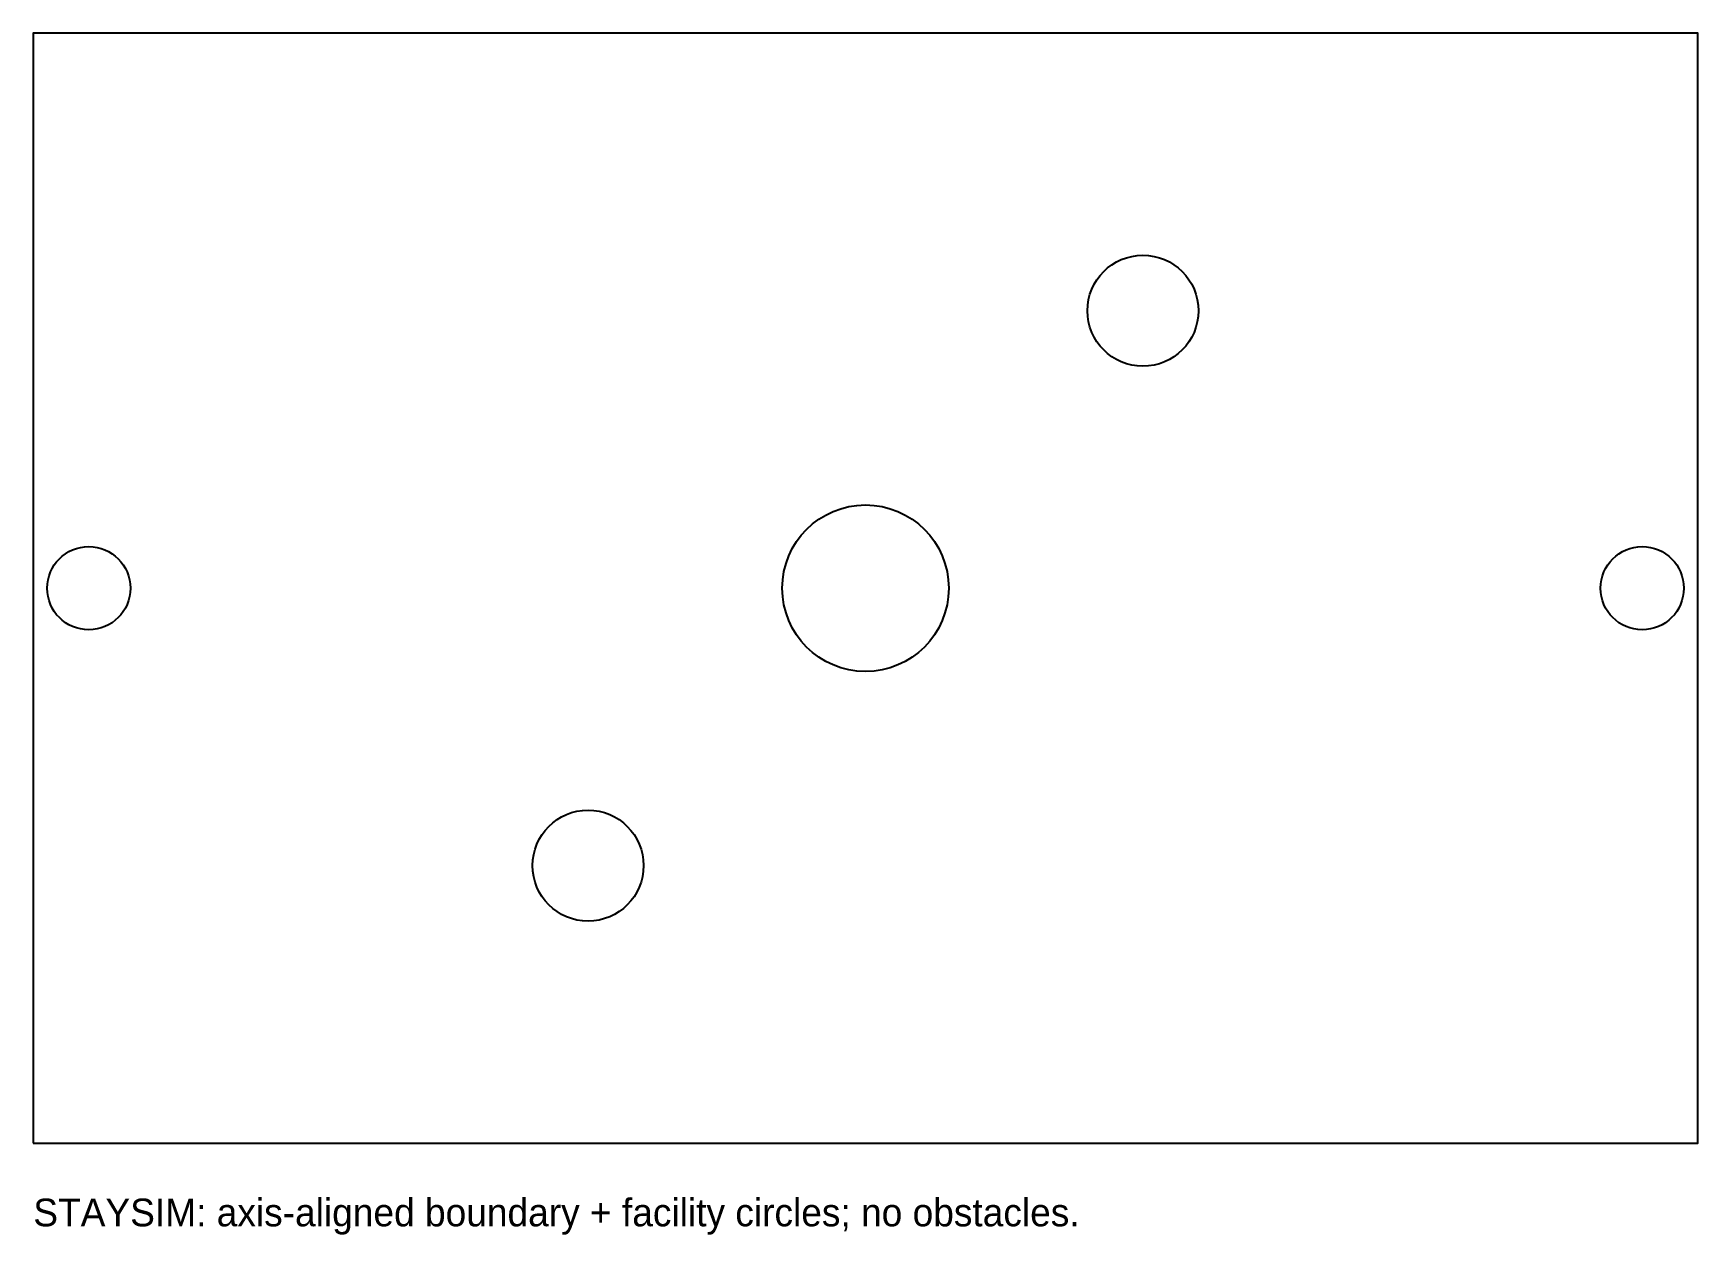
# Model space of a CAD drawing. Header units: millimetres. Extents: x 250000 to 310000, y 116698 to 160000.
import ezdxf

# ---------------------------------------------------------------- set-up
doc = ezdxf.new("R2010")
doc.units = ezdxf.units.MM
for name, color, linetype in [('STAYSIM_BENCH', 7, 'Continuous'), ('STAYSIM_BOUNDARY', 7, 'Continuous'), ('STAYSIM_CHESS_TABLE', 7, 'Continuous'), ('STAYSIM_ENTRANCE', 7, 'Continuous'), ('STAYSIM_NOTE', 7, 'Continuous'), ('STAYSIM_TREE', 7, 'Continuous')]:
    doc.layers.add(name, color=color, linetype=linetype)

msp = doc.modelspace()

# ---------------------------------------------------------------- linework, layer by layer
at = {"layer": 'STAYSIM_BENCH'}
msp.add_circle((270000, 130000), 2000, dxfattribs=at)
at = {"layer": 'STAYSIM_BOUNDARY'}
msp.add_lwpolyline([(250000, 120000), (310000, 120000), (310000, 160000), (250000, 160000)], close=True, dxfattribs=at)
at = {"layer": 'STAYSIM_CHESS_TABLE'}
msp.add_circle((290000, 150000), 2000, dxfattribs=at)
at = {"layer": 'STAYSIM_ENTRANCE'}
for centre in [(252000, 140000), (308000, 140000)]:
    msp.add_circle(centre, 1500, dxfattribs=at)
at = {"layer": 'STAYSIM_TREE'}
msp.add_circle((280000, 140000), 3000, dxfattribs=at)

# ---------------------------------------------------------------- texts
at = {"layer": 'STAYSIM_NOTE'}
msp.add_text('STAYSIM: axis-aligned boundary + facility circles; no obstacles.', height=1000, dxfattribs=at).set_placement((250000, 117000))

doc.saveas('drawing.dxf')
